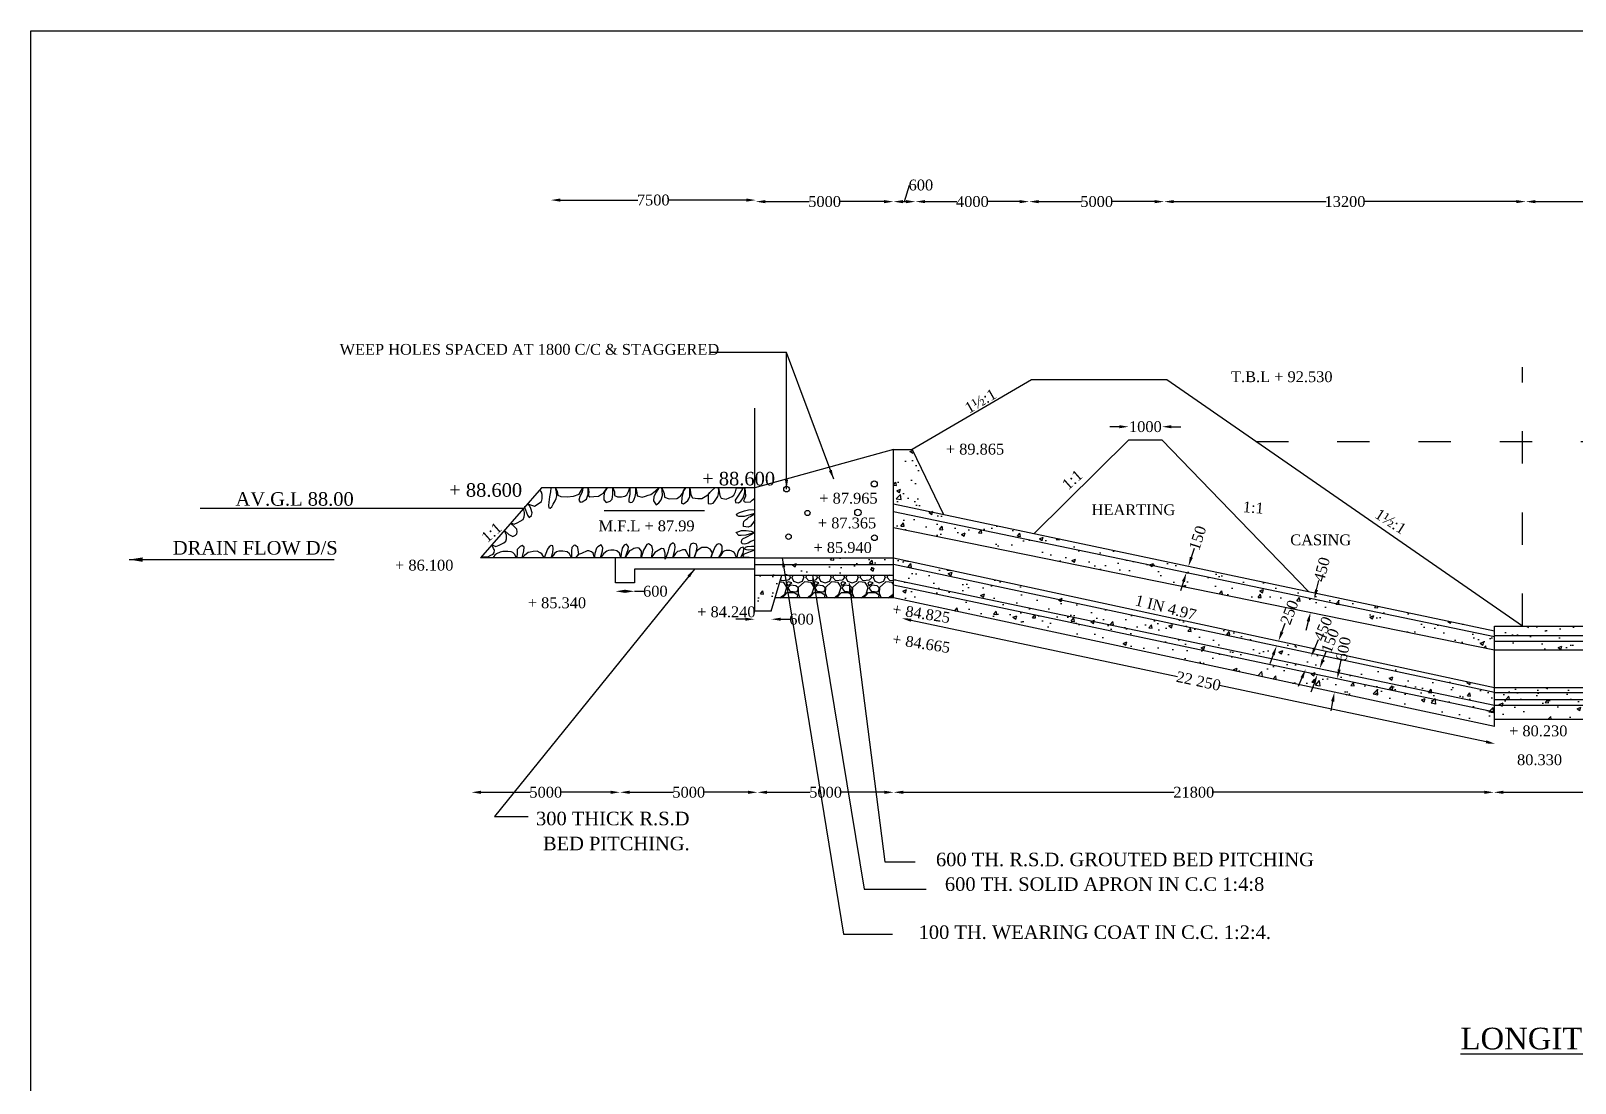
# Model space of a CAD drawing. Header units: millimetres. Extents: x -109570 to 177906, y -246061 to 117192.
# Drawn here: x 4688 to 61692, y 78336 to 117192 of the extents above; entities that cross this region are included whole.
import ezdxf

# ---------------------------------------------------------------- set-up
doc = ezdxf.new("R2010")
doc.units = ezdxf.units.MM
doc.header["$MEASUREMENT"] = 0
doc.header["$PDMODE"] = 33
doc.header["$PDSIZE"] = 500
doc.linetypes.add('ACAD_ISO03W100', pattern=[30, 12, -18])
for name, color, linetype in [('DIM', 5, 'Continuous'), ('DOT LINE', 3, 'ACAD_ISO03W100'), ('DWG. LINE', 1, 'Continuous'), ('HATCH', 2, 'Continuous'), ('TEXT', 7, 'Continuous'), ('TITLE', 7, 'Continuous')]:
    doc.layers.add(name, color=color, linetype=linetype)
doc.styles.get("Standard").update_dxf_attribs({"font": 'TIMES.TTF', "height": 400})
doc.dimstyles.get("Standard").update_dxf_attribs({"dimtxt": 400, "dimasz": 350, "dimexe": 0.18, "dimexo": 0.0625, "dimgap": 0.09, "dimtad": 0, "dimdec": 0, "dimzin": 0, "dimdsep": 46, "dimtxsty": 'Standard', "dimcen": 0.09, "dimse1": 1, "dimse2": 1, "dimclrd": 5, "dimclre": 5, "dimclrt": 4, "dimadec": 0, "dimazin": 0, "dimtfac": 1, "dimtdec": 0, "dimtofl": 0, "dimtmove": 0, "dimatfit": 3, "dimfxl": 1, "dimtolj": 1, "dimtzin": 0, "dimarcsym": 0})
pattern_1 = [(50, (0, 0), (1434.52, -125.504), [150, -1650]), (355, (0, 0), (-277.503, 1504.384), [120, -1320]), (100.4514, (119.5, -10.5), (1157.019, 1378.879), [127.48, -1402.284]), (46.1842, (0, 400), (2134.482, -331.038), [225, -2475]), (96.6356, (177.9, 372.4), (1869.325, 1948.236), [191.22, -2103.426]), (351.1842, (0, 400), (1869.324, 1948.237), [180, -1980]), (21, (200, 300), (1193.814, -805.238), [150, -1650]), (326, (200, 300), (486.63, 1450.3), [120, -1320]), (71.4514, (299.5, 232.9), (1680.445, 645.061), [127.48, -1402.284]), (37.5, (0, 0), (24.3197, 665.7877), [0, -1304, 0, -1340, 0, -1325]), (7.5, (0, 0), (526.139, 788.8234), [0, -764, 0, -1274, 0, -505]), (327.5, (-446, 0), (1067.6449, -45.1097), [0, -500, 0, -1560, 0, -2070]), (317.5, (-646, 0), (1166.372, 200.21), [0, -650, 0, -1036, 0, -1470])]

# ---------------------------------------------------------------- blocks, each defined once
blk = doc.blocks.new('*D2')
at = {"layer": 'Defpoints', "color": 0}
for p in [(23879, 110889), (31445, 110944), (31445, 110889)]:
    blk.add_point(p, dxfattribs=at)
at = {"layer": 'DIM', "color": 5, "lineweight": -2}
for p, q in [((24229, 110944), (27093, 110944)), ((31095, 110944), (28231, 110944))]:
    blk.add_line(p, q, dxfattribs=at)
at = {"layer": 'DIM', "color": 5}
for points in [[(24229, 111003), (24229, 110886), (23879, 110944)], [(31095, 111003), (31095, 110886), (31445, 110944)]]:
    blk.add_solid(points, dxfattribs=at)
at = {"layer": 'DIM', "color": 4, "insert": (27662, 110944), "char_height": 400, "attachment_point": 5}
blk.add_mtext('\\A1;7500', dxfattribs=at)
blk = doc.blocks.new('*D3')
at = {"layer": 'Defpoints', "color": 0}
for p in [(26267, 96808), (26970, 96808), (26970, 96498)]:
    blk.add_point(p, dxfattribs=at)
at = {"layer": 'DIM', "color": 5, "lineweight": -2}
for p, q in [((26617, 96498), (26620, 96498)), ((26970, 96498), (27320, 96498))]:
    blk.add_line(p, q, dxfattribs=at)
at = {"layer": 'DIM', "color": 5}
for points in [[(26617, 96556), (26617, 96440), (26267, 96498)], [(26620, 96556), (26620, 96440), (26970, 96498)]]:
    blk.add_solid(points, dxfattribs=at)
at = {"layer": 'DIM', "color": 4, "insert": (27740, 96498), "char_height": 400, "attachment_point": 5}
blk.add_mtext('\\A1;600', dxfattribs=at)
blk = doc.blocks.new('*D4')
at = {"layer": 'Defpoints', "color": 0}
for p in [(31409, 95760), (32016, 95760), (32016, 95467)]:
    blk.add_point(p, dxfattribs=at)
at = {"layer": 'DIM', "color": 5, "lineweight": -2}
for p, q in [((31059, 95467), (30709, 95467)), ((32366, 95467), (32716, 95467))]:
    blk.add_line(p, q, dxfattribs=at)
at = {"layer": 'DIM', "color": 5}
for points in [[(31059, 95525), (31059, 95409), (31409, 95467)], [(32366, 95525), (32366, 95409), (32016, 95467)]]:
    blk.add_solid(points, dxfattribs=at)
at = {"layer": 'DIM', "color": 4, "insert": (33136, 95467), "char_height": 400, "attachment_point": 5}
blk.add_mtext('\\A1;600', dxfattribs=at)
blk = doc.blocks.new('*D5')
at = {"layer": 'Defpoints', "color": 0}
for p in [(45216, 102088), (46440, 102575), (46440, 102088)]:
    blk.add_point(p, dxfattribs=at)
at = {"layer": 'DIM', "color": 5, "lineweight": -2}
for p, q in [((44866, 102575), (44516, 102575)), ((46790, 102575), (47140, 102575))]:
    blk.add_line(p, q, dxfattribs=at)
at = {"layer": 'DIM', "color": 5}
for points in [[(44866, 102633), (44866, 102517), (45216, 102575)], [(46790, 102633), (46790, 102517), (46440, 102575)]]:
    blk.add_solid(points, dxfattribs=at)
at = {"layer": 'DIM', "color": 4, "insert": (45828, 102575), "char_height": 400, "attachment_point": 5}
blk.add_mtext('\\A1;1000', dxfattribs=at)
blk = doc.blocks.new('*D6')
at = {"layer": 'Defpoints', "color": 0}
for p in [(47274, 97209), (47350, 97444), (47419, 97422)]:
    blk.add_point(p, dxfattribs=at)
at = {"layer": 'DIM', "color": 5, "lineweight": -2}
for p, q in [((47527, 97755), (47636, 98087)), ((47235, 96854), (47127, 96521))]:
    blk.add_line(p, q, dxfattribs=at)
at = {"layer": 'DIM', "color": 5}
for points in [[(47472, 97773), (47583, 97737), (47419, 97422)], [(47179, 96872), (47290, 96836), (47343, 97187)]]:
    blk.add_solid(points, dxfattribs=at)
at = {"layer": 'DIM', "color": 4, "insert": (47759, 98466), "char_height": 400, "attachment_point": 5, "rotation": 72.0027}
blk.add_mtext('\\A1;150', dxfattribs=at)
blk = doc.blocks.new('*D7')
at = {"layer": 'Defpoints', "color": 0}
for p in [(52043, 96217), (52057, 96214), (51915, 95726)]:
    blk.add_point(p, dxfattribs=at)
at = {"layer": 'DIM', "color": 5, "lineweight": -2}
for p, q in [((52145, 96553), (52234, 96891)), ((51840, 95384), (51751, 95045))]:
    blk.add_line(p, q, dxfattribs=at)
at = {"layer": 'DIM', "color": 5}
for points in [[(52089, 96567), (52202, 96538), (52057, 96214)], [(51783, 95399), (51896, 95369), (51928, 95722)]]:
    blk.add_solid(points, dxfattribs=at)
at = {"layer": 'DIM', "color": 4, "insert": (52342, 97305), "char_height": 400, "attachment_point": 5, "rotation": 75.3534}
blk.add_mtext('\\A1;450', dxfattribs=at)
blk = doc.blocks.new('*D8')
at = {"layer": 'Defpoints', "color": 0}
for p in [(36826, 95455), (58737, 90818), (58747, 90866)]:
    blk.add_point(p, dxfattribs=at)
at = {"layer": 'DIM', "color": 5, "lineweight": -2}
for p, q in [((37178, 95430), (47014, 93349)), ((58405, 90938), (48570, 93020))]:
    blk.add_line(p, q, dxfattribs=at)
at = {"layer": 'DIM', "color": 5}
for points in [[(37191, 95488), (37166, 95373), (36836, 95503)], [(58417, 90995), (58393, 90881), (58747, 90866)]]:
    blk.add_solid(points, dxfattribs=at)
at = {"layer": 'DIM', "color": 4, "insert": (47792, 93184), "char_height": 400, "attachment_point": 5, "rotation": 348.051}
blk.add_mtext('\\A1;22 250', dxfattribs=at)
blk = doc.blocks.new('*D9')
at = {"layer": 'Defpoints', "color": 0}
for p in [(20954, 89149), (26436, 89149), (26436, 89076)]:
    blk.add_point(p, dxfattribs=at)
at = {"layer": 'DIM', "color": 5, "lineweight": -2}
for p, q in [((21304, 89076), (23129, 89076)), ((26086, 89076), (24261, 89076))]:
    blk.add_line(p, q, dxfattribs=at)
at = {"layer": 'DIM', "color": 5}
for points in [[(21304, 89134), (21304, 89017), (20954, 89076)], [(26086, 89134), (26086, 89017), (26436, 89076)]]:
    blk.add_solid(points, dxfattribs=at)
at = {"layer": 'DIM', "color": 4, "insert": (23695, 89076), "char_height": 400, "attachment_point": 5}
blk.add_mtext('\\A1;5000', dxfattribs=at)
blk = doc.blocks.new('*D10')
at = {"layer": 'Defpoints', "color": 0}
for p in [(26436, 89149), (31509, 89076), (31509, 88901)]:
    blk.add_point(p, dxfattribs=at)
at = {"layer": 'DIM', "color": 5, "lineweight": -2}
for p, q in [((26786, 89076), (28407, 89076)), ((31159, 89076), (29539, 89076))]:
    blk.add_line(p, q, dxfattribs=at)
at = {"layer": 'DIM', "color": 5}
for points in [[(26786, 89134), (26786, 89017), (26436, 89076)], [(31159, 89134), (31159, 89017), (31509, 89076)]]:
    blk.add_solid(points, dxfattribs=at)
at = {"layer": 'DIM', "color": 4, "insert": (28973, 89076), "char_height": 400, "attachment_point": 5}
blk.add_mtext('\\A1;5000', dxfattribs=at)
blk = doc.blocks.new('*D11')
at = {"layer": 'Defpoints', "color": 0}
for p in [(36539, 89076), (31509, 88901), (36539, 88916)]:
    blk.add_point(p, dxfattribs=at)
at = {"layer": 'DIM', "color": 5, "lineweight": -2}
for p, q in [((31859, 89076), (33458, 89076)), ((36189, 89076), (34590, 89076))]:
    blk.add_line(p, q, dxfattribs=at)
at = {"layer": 'DIM', "color": 5}
for points in [[(31859, 89134), (31859, 89017), (31509, 89076)], [(36189, 89134), (36189, 89017), (36539, 89076)]]:
    blk.add_solid(points, dxfattribs=at)
at = {"layer": 'DIM', "color": 4, "insert": (34024, 89076), "char_height": 400, "attachment_point": 5}
blk.add_mtext('\\A1;5000', dxfattribs=at)
blk = doc.blocks.new('*D12')
at = {"layer": 'Defpoints', "color": 0}
for p in [(58692, 89076), (36539, 88916), (58692, 88885)]:
    blk.add_point(p, dxfattribs=at)
at = {"layer": 'DIM', "color": 5, "lineweight": -2}
for p, q in [((36889, 89076), (46894, 89076)), ((58342, 89076), (48337, 89076))]:
    blk.add_line(p, q, dxfattribs=at)
at = {"layer": 'DIM', "color": 5}
for points in [[(36889, 89134), (36889, 89017), (36539, 89076)], [(58342, 89134), (58342, 89017), (58692, 89076)]]:
    blk.add_solid(points, dxfattribs=at)
at = {"layer": 'DIM', "color": 4, "insert": (47616, 89076), "char_height": 400, "attachment_point": 5}
blk.add_mtext('\\A1;21800', dxfattribs=at)
blk = doc.blocks.new('*D13')
at = {"layer": 'Defpoints', "color": 0}
for p in [(74945, 89076), (58692, 88885), (74945, 88870)]:
    blk.add_point(p, dxfattribs=at)
at = {"layer": 'DIM', "color": 5, "lineweight": -2}
for p, q in [((59042, 89076), (66126, 89076)), ((74595, 89076), (67512, 89076))]:
    blk.add_line(p, q, dxfattribs=at)
at = {"layer": 'DIM', "color": 5}
for points in [[(59042, 89134), (59042, 89017), (58692, 89076)], [(74595, 89134), (74595, 89017), (74945, 89076)]]:
    blk.add_solid(points, dxfattribs=at)
at = {"layer": 'DIM', "color": 4, "insert": (66819, 89076), "char_height": 400, "attachment_point": 5}
blk.add_mtext('\\A1;16100', dxfattribs=at)
blk = doc.blocks.new('*D18')
at = {"layer": 'Defpoints', "color": 0}
for p in [(50744, 94667), (50761, 94661), (50689, 94471)]:
    blk.add_point(p, dxfattribs=at)
at = {"layer": 'DIM', "color": 5, "lineweight": -2}
for p, q in [((50868, 94994), (50992, 95322)), ((50548, 94150), (50424, 93823))]:
    blk.add_line(p, q, dxfattribs=at)
at = {"layer": 'DIM', "color": 5}
for points in [[(50814, 95015), (50923, 94974), (50744, 94667)], [(50494, 94171), (50603, 94130), (50673, 94478)]]:
    blk.add_solid(points, dxfattribs=at)
at = {"layer": 'DIM', "color": 4, "insert": (51144, 95720), "char_height": 400, "attachment_point": 5, "rotation": 69.2391}
blk.add_mtext('\\A1;250', dxfattribs=at)
blk = doc.blocks.new('*D19')
at = {"layer": 'Defpoints', "color": 0}
for p in [(51366, 94327), (51943, 94080), (51169, 93869)]:
    blk.add_point(p, dxfattribs=at)
at = {"layer": 'DIM', "color": 5, "lineweight": -2}
for p, q in [((52081, 94401), (52219, 94723)), ((51608, 93300), (51471, 92978))]:
    blk.add_line(p, q, dxfattribs=at)
at = {"layer": 'DIM', "color": 5}
for points in [[(52027, 94424), (52134, 94378), (51943, 94080)], [(51555, 93323), (51662, 93277), (51746, 93622)]]:
    blk.add_solid(points, dxfattribs=at)
at = {"layer": 'DIM', "color": 4, "insert": (52387, 95116), "char_height": 400, "attachment_point": 5, "rotation": 66.7965}
blk.add_mtext('\\A1;450', dxfattribs=at)
blk = doc.blocks.new('*D20')
at = {"layer": 'Defpoints', "color": 0}
for p in [(52262, 93645), (52291, 93634), (52208, 93415)]:
    blk.add_point(p, dxfattribs=at)
at = {"layer": 'DIM', "color": 5, "lineweight": -2}
for p, q in [((52385, 93973), (52509, 94300)), ((52056, 93099), (51932, 92771))]:
    blk.add_line(p, q, dxfattribs=at)
at = {"layer": 'DIM', "color": 5}
for points in [[(52331, 93993), (52440, 93952), (52262, 93645)], [(52001, 93119), (52110, 93078), (52179, 93426)]]:
    blk.add_solid(points, dxfattribs=at)
at = {"layer": 'DIM', "color": 4, "insert": (52649, 94673), "char_height": 400, "attachment_point": 5, "rotation": 69.3553}
blk.add_mtext('\\A1;150', dxfattribs=at)
blk = doc.blocks.new('*D21')
at = {"layer": 'Defpoints', "color": 0}
for p in [(52873, 93275), (52912, 93267), (52772, 92781)]:
    blk.add_point(p, dxfattribs=at)
at = {"layer": 'DIM', "color": 5, "lineweight": -2}
for p, q in [((52982, 93610), (53053, 93952)), ((52741, 92431), (52670, 92088))]:
    blk.add_line(p, q, dxfattribs=at)
at = {"layer": 'DIM', "color": 5}
for points in [[(52925, 93621), (53039, 93598), (52912, 93267)], [(52683, 92442), (52798, 92419), (52811, 92773)]]:
    blk.add_solid(points, dxfattribs=at)
at = {"layer": 'DIM', "color": 4, "insert": (53137, 94364), "char_height": 400, "attachment_point": 5, "rotation": 78.4108}
blk.add_mtext('\\A1;600', dxfattribs=at)
blk = doc.blocks.new('*D34')
at = {"layer": 'Defpoints', "color": 0}
for p in [(31445, 110944), (36531, 110944), (36531, 110887)]:
    blk.add_point(p, dxfattribs=at)
at = {"layer": 'DIM', "color": 5, "lineweight": -2}
for p, q in [((31795, 110887), (33422, 110887)), ((36181, 110887), (34554, 110887))]:
    blk.add_line(p, q, dxfattribs=at)
at = {"layer": 'DIM', "color": 5}
for points in [[(31795, 110945), (31795, 110829), (31445, 110887)], [(36181, 110945), (36181, 110829), (36531, 110887)]]:
    blk.add_solid(points, dxfattribs=at)
at = {"layer": 'DIM', "color": 4, "insert": (33988, 110887), "char_height": 400, "attachment_point": 5}
blk.add_mtext('\\A1;5000', dxfattribs=at)
blk = doc.blocks.new('*D35')
at = {"layer": 'Defpoints', "color": 0}
for p in [(36531, 110944), (37346, 110887), (37346, 110632)]:
    blk.add_point(p, dxfattribs=at)
at = {"layer": 'DIM', "color": 5, "lineweight": -2}
for p, q in [((36938, 110887), (37122, 111498)), ((37122, 111498), (37122, 111498)), ((36881, 110887), (36996, 110887))]:
    blk.add_line(p, q, dxfattribs=at)
at = {"layer": 'DIM', "color": 5}
for points in [[(36881, 110945), (36881, 110829), (36531, 110887)], [(36996, 110945), (36996, 110829), (37346, 110887)]]:
    blk.add_solid(points, dxfattribs=at)
at = {"layer": 'DIM', "color": 4, "insert": (37542, 111498), "char_height": 400, "attachment_point": 5}
blk.add_mtext('\\A1;600', dxfattribs=at)
blk = doc.blocks.new('*D36')
at = {"layer": 'Defpoints', "color": 0}
for p in [(37346, 110632), (41540, 110887), (41540, 110452)]:
    blk.add_point(p, dxfattribs=at)
at = {"layer": 'DIM', "color": 5, "lineweight": -2}
for p, q in [((37696, 110887), (38867, 110887)), ((41190, 110887), (40019, 110887))]:
    blk.add_line(p, q, dxfattribs=at)
at = {"layer": 'DIM', "color": 5}
for points in [[(37696, 110945), (37696, 110829), (37346, 110887)], [(41190, 110945), (41190, 110829), (41540, 110887)]]:
    blk.add_solid(points, dxfattribs=at)
at = {"layer": 'DIM', "color": 4, "insert": (39443, 110887), "char_height": 400, "attachment_point": 5}
blk.add_mtext('\\A1;4000', dxfattribs=at)
blk = doc.blocks.new('*D37')
at = {"layer": 'Defpoints', "color": 0}
for p in [(46524, 110887), (46524, 110604), (41540, 110452)]:
    blk.add_point(p, dxfattribs=at)
at = {"layer": 'DIM', "color": 5, "lineweight": -2}
for p, q in [((41890, 110887), (43466, 110887)), ((46174, 110887), (44598, 110887))]:
    blk.add_line(p, q, dxfattribs=at)
at = {"layer": 'DIM', "color": 5}
for points in [[(41890, 110945), (41890, 110829), (41540, 110887)], [(46174, 110945), (46174, 110829), (46524, 110887)]]:
    blk.add_solid(points, dxfattribs=at)
at = {"layer": 'DIM', "color": 4, "insert": (44032, 110887), "char_height": 400, "attachment_point": 5}
blk.add_mtext('\\A1;5000', dxfattribs=at)
blk = doc.blocks.new('*D38')
at = {"layer": 'Defpoints', "color": 0}
for p in [(46524, 110604), (59870, 110887), (59870, 110590)]:
    blk.add_point(p, dxfattribs=at)
at = {"layer": 'DIM', "color": 5, "lineweight": -2}
for p, q in [((46874, 110887), (52503, 110887)), ((59520, 110887), (53890, 110887))]:
    blk.add_line(p, q, dxfattribs=at)
at = {"layer": 'DIM', "color": 5}
for points in [[(46874, 110945), (46874, 110829), (46524, 110887)], [(59520, 110945), (59520, 110829), (59870, 110887)]]:
    blk.add_solid(points, dxfattribs=at)
at = {"layer": 'DIM', "color": 4, "insert": (53197, 110887), "char_height": 400, "attachment_point": 5}
blk.add_mtext('\\A1;13200', dxfattribs=at)
blk = doc.blocks.new('*D39')
at = {"layer": 'Defpoints', "color": 0}
for p in [(59870, 110590), (73869, 110887), (73869, 110589)]:
    blk.add_point(p, dxfattribs=at)
at = {"layer": 'DIM', "color": 5, "lineweight": -2}
for p, q in [((60220, 110887), (66176, 110887)), ((73519, 110887), (67562, 110887))]:
    blk.add_line(p, q, dxfattribs=at)
at = {"layer": 'DIM', "color": 5}
for points in [[(60220, 110945), (60220, 110829), (59870, 110887)], [(73519, 110945), (73519, 110829), (73869, 110887)]]:
    blk.add_solid(points, dxfattribs=at)
at = {"layer": 'DIM', "color": 4, "insert": (66869, 110887), "char_height": 400, "attachment_point": 5}
blk.add_mtext('\\A1;14100', dxfattribs=at)

msp = doc.modelspace()

# ---------------------------------------------------------------- hatches: boundary and pattern name
at = {"layer": 'HATCH'}
h = msp.add_hatch(dxfattribs=at)
h.set_pattern_fill('AR-CONC', color=256, scale=200, style=0)
h.set_pattern_definition(pattern_1)
h.paths.add_polyline_path([(37222.4, 101737.4), (36531.9, 101737.4), (36531.9, 99729.1), (38381.7, 99338.4)])
h = msp.add_hatch(dxfattribs=at)
h.set_pattern_fill('AR-CONC', color=256, scale=200, style=0)
h.set_pattern_definition(pattern_1)
h.paths.add_polyline_path([(36531.9, 96730.3), (36531.9, 96259.7), (58722.2, 91506.9), (58722.2, 92037.9)])
h.paths.add_polyline_path([(36531.9, 96931.4), (36531.9, 96730.3), (58722.2, 92037.9), (58722.2, 92288.7)])
h.paths.add_polyline_path([(58722.2, 92288.7), (58722.2, 92757.1), (36531.9, 97492.6), (36531.9, 96931.4)])
h.paths.add_polyline_path([(58722.2, 92757.1), (58722.2, 92944.5), (36531.9, 97728.1), (36531.9, 97492.6)])
h.paths.add_polyline_path([(58722.2, 94339.5), (58722.2, 94828.6), (36531.9, 99442.9), (36531.9, 98858.8)])
h.paths.add_polyline_path([(36531.9, 99729.1), (36531.9, 99442.9), (58722.2, 94828.6), (58722.2, 95042.3)])
h.paths.add_polyline_path([(52735.3, 93915.6), (52944.1, 94933.9), (53538.7, 94811.9), (53329.9, 93793.6)], flags=24)
h.paths.add_polyline_path([(52189.4, 94313.8), (52540.4, 95245.5), (53108.4, 95031.5), (52757.3, 94099.8)], flags=24)
h.paths.add_polyline_path([(50673.3, 95335.7), (51046.3, 96319.6), (51613.8, 96104.5), (51240.8, 95120.6)], flags=25)
h = msp.add_hatch(dxfattribs=at)
h.set_pattern_fill('AR-CONC', color=256, scale=200, style=0)
h.set_pattern_definition(pattern_1)
h.paths.add_polyline_path([(36531.9, 97492.6), (31408.7, 97492.6), (31408.7, 97092.2), (36531.9, 97092.2)])
h.paths.add_polyline_path([(36531.9, 97728.1), (31408.7, 97728.1), (31408.7, 97492.6), (36531.9, 97492.6)])
h.paths.add_polyline_path([(32413.2, 97092.2), (31408.7, 97092.2), (31408.7, 95759.9), (32016.4, 95759.9)])
h = msp.add_hatch(dxfattribs=at)
h.set_pattern_fill('GRAVEL', color=256, scale=1000, style=0)
h.set_pattern_definition([(228.0128, (720, 1000), (-7999.99823, -9000.00134), [134.536, -13319.088]), (184.9697, (630, 900), (12000.001052, 999.991307), [230.868, -22855.925]), (132.5104, (400, 880), (9999.99072, -11000.008674), [162.788, -16116.032]), (267.2737, (10, 630), (999.996018, 20000.000295), [210.238, -20813.558]), (292.8337, (0, 420), (-5000.009905, 11999.996412), [206.155, -20409.373]), (357.2737, (80, 230), (-20000.000295, 999.996018), [210.238, -20813.558]), (37.6942, (290, 220), (-13000.007346, -9999.990405), [278.029, -27524.849]), (72.2553, (510, 390), (7000.010763, 21999.996231), [262.488, -25986.321]), (121.4296, (590, 640), (-8000.008234, 12999.995036), [210.95, -20884.073]), (175.2364, (480, 820), (11000.000946, -999.99153), [240.832, -11800.763]), (222.3974, (240, 840), (-12000.007351, -10999.992082), [311.448, -30833.375]), (138.8141, (1000, 620), (-7000.00295, 5999.99731), [106.301, -10523.844]), (171.4692, (920, 690), (12999.998285, -2000.00791), [202.237, -20021.511]), (225, (720, 720), (-1e-13, -1000.0003), [141.421, -1272.792]), (203.1986, (650, 840), (4999.99973, 2000.00133), [76.158, -7539.615]), (291.8014, (580, 810), (-999.9999, 3000.00027), [107.703, -5277.462]), (30.9638, (620, 710), (2999.99802, 2000.00248), [174.929, -5656.023]), (161.5651, (770, 800), (2000.0004, -999.9984), [126.491, -3035.787]), (16.3895, (0, 810), (10000.002198, 2999.99271), [177.2, -17542.845]), (70.3462, (170, 860), (-3999.995247, -11000.002136), [148.661, -14717.408]), (293.1986, (770, 1000), (-2000.00133, 4999.99973), [152.315, -7463.458]), (343.6105, (830, 860), (-10000.002198, 2999.99271), [177.2, -17542.845]), (339.444, (0, 190), (-5000.00184, 1999.996), [170.88, -8373.124]), (294.7751, (160, 130), (-4999.99219, 11000.00342), [143.178, -14174.643]), (66.8014, (780, 0), (2000.00133, 4999.99973), [152.315, -7463.458]), (17.354, (840, 140), (-13000.00202, -3999.994502), [167.631, -16595.424]), (69.444, (290, 0), (-1999.996, -5000.00184), [85.44, -8458.564]), (101.3099, (720, 0), (-999.99763, 4000.00075), [50.99, -5048.029]), (165.9638, (710, 50), (3000.00055, -999.99806), [206.155, -3916.95]), (186.009, (510, 100), (9999.99975, 999.999317), [191.05, -18913.923]), (303.6901, (620, 620), (-1000.0013, 1999.99956), [144.222, -3461.329]), (353.1572, (700, 500), (16999.999365, -2000.007998), [251.794, -24927.563]), (60.9454, (950, 470), (-4000.00003, -7000.00038), [102.956, -10192.674]), (90, (1000, 560), (-1000, 1000), [60, -940]), (120.2564, (490, 130), (3999.994887, -7000.002456), [138.924, -13753.52]), (48.0128, (420, 250), (7999.99823, 9000.00134), [269.072, -13184.552]), (0, (600, 450), (1000, 1000), [260, -740]), (325.3048, (860, 450), (-9999.99426, 7000.00861), [158.114, -15653.274]), (254.0546, (990, 360), (-999.99989, -4000.00013), [145.602, -7134.508]), (207.646, (950, 220), (-18999.995807, -10000.007713), [237.065, -23469.474]), (175.4261, (740, 110), (-13000.000558, 999.994801), [250.799, -24829.074])])
h.paths.add_polyline_path([(36531.9, 97092.2), (32413.2, 97092.2), (32165.2, 96259.7), (36531.9, 96259.7)])
h = msp.add_hatch(dxfattribs=at)
h.set_pattern_fill('AR-CONC', color=256, scale=200, style=0)
h.set_pattern_definition(pattern_1)
h.paths.add_polyline_path([(74888.5, 91773.4), (74888.5, 92288.7), (66876.8, 92288.7), (66876.8, 91773.4)])
h.paths.add_polyline_path([(66876.8, 92507.3), (66876.8, 92288.7), (74888.5, 92288.7), (74888.5, 92507.3)])
h.paths.add_polyline_path([(74888.5, 92507.3), (74888.5, 92757.1), (66876.8, 92757.1), (66876.8, 92507.3)])
h.paths.add_polyline_path([(66876.8, 92944.5), (66876.8, 92757.1), (74888.5, 92757.1), (74888.5, 92944.5)])
h.paths.add_polyline_path([(58722.2, 92288.7), (58722.2, 91773.4), (66876.8, 91773.4), (66876.8, 92288.7)])
h.paths.add_polyline_path([(66876.8, 92288.7), (66876.8, 92507.3), (58722.2, 92507.3), (58722.2, 92288.7)])
h.paths.add_polyline_path([(58722.2, 92757.1), (58722.2, 92507.3), (66876.8, 92507.3), (66876.8, 92757.1)])
h.paths.add_polyline_path([(58722.2, 92944.5), (58722.2, 92757.1), (66876.8, 92757.1), (66876.8, 92944.5)])
h.paths.add_polyline_path([(58722.2, 94653.7), (58722.2, 94339.5), (66876.8, 94339.5), (66876.8, 94653.7)])
h.paths.add_polyline_path([(66876.8, 94653.7), (66876.8, 94867.5), (58722.2, 94867.5), (58722.2, 94653.7)])
h.paths.add_polyline_path([(66876.8, 94867.5), (66876.8, 95212), (58722.2, 95212), (58722.2, 94867.5)])
h.paths.add_polyline_path([(66876.8, 95212), (66876.8, 94867.5), (74888.5, 94867.5), (74888.5, 95212)])
h.paths.add_polyline_path([(66876.8, 94867.5), (66876.8, 94653.7), (74888.5, 94653.7), (74888.5, 94867.5)])
h.paths.add_polyline_path([(74888.5, 94339.5), (74888.5, 94653.7), (66876.8, 94653.7), (66876.8, 94339.5)])

# ---------------------------------------------------------------- linework, layer by layer
at = {"layer": 'DOT LINE', "ltscale": 100}
for points in [[(59744.3, 95212), (59744.3, 104770.1)], [(49907.4, 102029.5), (84156.8, 102029.5)]]:
    msp.add_lwpolyline(points, dxfattribs=at)
at = {"layer": 'DWG. LINE'}
for points in [[(59744.3, 95212), (46618.6, 104308.8), (41623.2, 104308.8), (37222.4, 101737.4), (38381.7, 99338.4)], [(32016.4, 95759.9), (31408.7, 95759.9), (31408.7, 103264.9)], [(41727.9, 98631.7), (45215.5, 102088.3), (46439.6, 102088.3), (51855, 96492.7)], [(36531.9, 101737.4), (31408.7, 100312.5)], [(36531.9, 96259.7), (36531.9, 101737.4), (37222.4, 101737.4)], [(31408.7, 100312.5), (23535.2, 100312.5), (21282.3, 97728.1)], [(22872.5, 99552.3), (10939.5, 99552.3)], [(25855.3, 99481.4), (29549.2, 99481.4)], [(36531.9, 99729.1), (58722.2, 95042.3)], [(36531.9, 99442.9), (58722.2, 94828.6)], [(36531.9, 98858.8), (58722.2, 94339.5), (74888.5, 94339.5)], [(31408.7, 97728.1), (21282.3, 97728.1)], [(31408.7, 97319.4), (26969.8, 97319.4), (26969.8, 96807.7), (26266.8, 96807.7), (26266.8, 97728.1)], [(31408.7, 97728.1), (36531.9, 97728.1)], [(31408.7, 97492.6), (36531.9, 97492.6)], [(36531.9, 97728.1), (58722.2, 92944.5)], [(58722.2, 92757.1), (36531.9, 97492.6)], [(31408.7, 97092.2), (36531.9, 97092.2)], [(32016.4, 95759.9), (32413.2, 97092.2)], [(36531.9, 96931.4), (58722.2, 92288.7)], [(58722.2, 92037.9), (36531.9, 96730.3)], [(58722.2, 91506.9), (36531.9, 96259.7), (32147.4, 96259.7)], [(58722.2, 91506.9), (58722.2, 95212)], [(58722.2, 95212), (74888.5, 95212)], [(58722.2, 94867.5), (74888.5, 94867.5)], [(58722.2, 94653.7), (74888.5, 94653.7)], [(58722.2, 92944.5), (74888.5, 92944.5)], [(58722.2, 92757.1), (74888.5, 92757.1)], [(58722.2, 92507.3), (74888.5, 92507.3)], [(58722.2, 92288.7), (74888.5, 92288.7)], [(58722.2, 91773.4), (74888.5, 91773.4)]]:
    msp.add_lwpolyline(points, dxfattribs=at)
for centre, radius in [((32581.6, 100270.3), 104.4), ((35819.8, 100464.9), 113.5), ((33354.7, 99390.2), 95.3), ((35216, 99408.4), 118), ((32655.3, 98516.2), 99.9), ((35828.5, 98475.4), 104.4)]:
    msp.add_circle(centre, radius, dxfattribs=at)
at = {"layer": 'HATCH'}
for points in [[(21329, 97781.7), (21556.4, 97770.6), (21672, 97829.8), (21755, 97871.2), (21793.5, 97933.4), (21799.4, 97998.5), (21793.5, 98045.9), (21769.8, 98084.4), (21707.3, 98215.6), (21850, 98153.1), (21974.5, 98200.5), (22045.6, 98239), (22143.4, 98292.3), (22223.4, 98354.4), (22244.2, 98431.4), (22244.2, 98570.5), (22168.5, 98744.7), (22333.3, 98591.8), (22478.5, 98520.7), (22576.3, 98568.1), (22629.7, 98618.4), (22638.6, 98692.4), (22620.8, 98796), (22540.8, 98876), (22469.7, 98950), (22408.7, 99020.3), (22529, 98977.5), (22662.4, 99036.7), (22751.3, 99090), (22860.9, 99149.2), (22899.5, 99246.8), (22911.3, 99335.6), (22911.3, 99412.6), (22872.5, 99552.3), (22953, 99644.7), (22913.6, 99599.5), (23015.2, 99312.4), (23080.4, 99217.7), (23163.4, 99291.7), (23187.1, 99401.2), (23145.6, 99552.2), (23101.2, 99641), (23026.2, 99728.6), (23276.1, 99647.5), (23451, 99751.1), (23536.9, 99813.3), (23557.7, 99916.9), (23557.7, 100073.8), (23534, 100162.6), (23477.2, 100245.9)], [(23884.8, 100312.5), (23872.5, 100174), (23831.6, 99991.4), (23802.8, 99789.6), (23798, 99667), (23802.8, 99580.5), (23860.5, 99566.1), (23923.1, 99614.1), (23968.8, 99710.3), (24038.5, 99832.8), (24081.8, 99924.1), (24098.7, 100027.5), (24086.6, 100186.1), (24050.6, 100312.5), (24117.9, 100188.5), (24139.6, 100051.5), (24252.6, 99993.8), (24488.4, 99989), (24721.8, 100008.2), (24926.3, 100087.5), (25068.2, 100312.5), (25044.2, 100157.2), (24950.3, 99993.8), (24914.2, 99866.5), (24962.4, 99787.2), (25041.8, 99804), (25195.7, 99902.5), (25253.5, 100087.5), (25260.7, 100243.7), (25265.5, 100312.5), (25285.5, 100176.7), (25273, 100082.2), (25271.9, 100026.1), (25315.2, 99991), (25463.9, 99999.2), (25637.2, 100010.8), (25717.9, 100055), (25819.7, 100120.8), (25873.6, 100192.6), (25966.5, 100312.5), (25858.9, 100173), (25840.7, 100010.1), (25840.7, 99875.5), (25921.5, 99782.8), (26074.3, 99830.6), (26140.2, 99899.4), (26158.1, 99983.2), (26167.1, 100078.9), (26167.1, 100141.7), (26164.1, 100273.4), (26164.1, 100312.5), (26233, 100171.7), (26236, 100031.1), (26340.8, 99992.2), (26493.5, 99989.2), (26610.3, 100010.1), (26685.2, 100058), (26715.2, 100111.8), (26760.1, 100207.6), (26802, 100312.5), (26796, 100084.9), (26757.1, 99896.5), (26760.1, 99806.7), (26829, 99770.8), (26885.9, 99791.8), (26930.8, 99836.6), (26960.7, 99902.4), (26999.7, 99995.2), (27014.6, 100126.8), (27014.6, 100228.5), (27014.6, 100312.5), (27058.1, 100129.9), (27070.1, 100028.2), (27255.8, 99974.3), (27378.6, 100010.2), (27471.4, 100046.1), (27573.2, 100067), (27624.2, 100111.9), (27749.9, 100207.6), (27872.7, 100312.5), (27767.9, 100162.8), (27687, 99995.3), (27666.1, 99839.7), (27767.9, 99690.1), (27872.7, 99767.9), (27953.6, 99875.6), (28004.5, 100034.1), (27992.5, 100237.6), (27983.5, 100312.5), (28059.6, 100103.1), (28083.5, 99968.5), (28254.2, 99914.6), (28535.8, 99926.6), (28595.6, 99956.5), (28682.5, 100034.3), (28742.4, 100109.1), (28778.3, 100213.8), (28850.2, 100312.5), (28778.3, 100213.8), (28715.4, 99959.5), (28700.5, 99750.1), (28775.3, 99723.2), (28865.2, 99786), (28934.1, 99845.8), (28979, 99911.7), (29011.9, 99995.4), (29014.9, 100082.2), (29014.9, 100180.9), (29014.9, 100231.7), (29014.9, 100312.5), (29051.3, 100061.3), (29108.2, 99944.6), (29305.8, 99929.7), (29458.6, 99929.7), (29521.5, 99962.6), (29584.4, 99992.5), (29644.3, 100031.4), (29701.2, 100082.2), (29755.1, 100145.1), (29800, 100195.9), (29937.7, 100312.5), (29821.9, 100214.4), (29686.7, 100069.3), (29683.2, 99854.9), (29683.2, 99741.2), (29779, 99723.3), (29868.9, 99753.2), (29925.8, 99810), (30042.6, 99995.5), (30066.5, 100097.2), (30078.5, 100201.9), (30072.5, 100312.5), (30117.4, 100031.4), (30171.3, 99935.7), (30351, 99902.8), (30572.6, 99992.5), (30635.5, 100049.3), (30692.4, 100169), (30737.4, 100312.5), (30976.9, 100312.5), (30785.3, 100010.4), (30683.5, 99866.9), (30695.4, 99780.1), (30812.2, 99768.1), (30893.1, 99825), (30982.9, 99947.6), (31033.8, 100091.2), (31036.8, 100178), (31042.8, 100312.5), (31072.8, 100010.4), (31027.9, 99926.7), (30991.9, 99825), (31072.8, 99786.1), (31246.5, 99801), (31318.4, 99857.9), (31408.7, 99941.6)], [(31408.7, 97728.1), (31010.2, 97762.3), (30979.8, 97784.7), (30979.8, 97823.1), (31035.8, 97880.7), (31093.5, 97906.2), (31149.5, 97930.2), (31285.6, 97978.2), (31408.7, 98024.6), (31191.2, 98010.8), (31106.4, 98025.2), (31053.6, 98046), (31047.1, 98084.4), (31066.4, 98122.8), (31136.8, 98151.5), (31287.3, 98169.1), (31408.7, 98169.1), (31408.7, 98400.1), (31260.9, 98334.7), (31170.9, 98273.3), (31084.9, 98244.7), (31023.5, 98240.6), (31023.5, 98240.6), (30945.7, 98252.9), (30925.2, 98306), (30929.3, 98396), (30978.4, 98449.2), (31068.5, 98490.1), (31166.8, 98539.2), (31252.8, 98588.2), (31408.7, 98674.1), (31084.9, 98571.9), (30904.7, 98555.5), (30818.8, 98555.5), (30716.4, 98682.3), (30723.8, 98673.1), (30921.1, 98747.7), (31089, 98747.7), (31281.4, 98719.1), (31408.7, 98674.1), (31408.7, 99121.3), (31338.9, 99014.9), (31252.9, 98904.5), (31171, 98863.6), (30990.9, 98888.2), (30990.9, 99002.7), (31011.4, 99080.4), (31068.7, 99141.7), (31138.3, 99190.8), (31195.6, 99231.7), (31248.8, 99264.4), (31408.7, 99374.8), (31187.4, 99305.3), (31019.5, 99260.3), (30917.2, 99256.2), (30818.9, 99256.2), (30761.6, 99280.8), (30741.1, 99342.1), (30843.5, 99403.4), (31027.7, 99464.8), (31179.2, 99509.8), (31408.7, 99512.4)], [(30882.2, 97728.1), (30948.9, 97844.4), (30999.1, 97957.1), (31010.1, 98062), (30975.6, 98126.2), (30897.2, 98107.4), (30853.3, 98069.8), (30803.1, 97999.4), (30779.6, 97928.9), (30764, 97839.7), (30749.8, 97728.1), (30704.1, 97816.2), (30682.2, 97878.8), (30649.3, 97925.8), (30606.9, 97960.2), (30541.1, 97993.1), (30486.2, 98010.3), (30376.5, 98002.5), (30349.9, 98000.9), (30299.7, 97986.9), (30235.4, 97952.4), (30193.1, 97889.8), (30157.1, 97831.9), (30072.4, 97728.1), (30163.3, 97908.6), (30202.5, 98011.9), (30210.4, 98115.2), (30202.5, 98160.6), (30157.1, 98220.1), (30138.3, 98242.1), (30083.4, 98245.2), (30012.9, 98229.5), (29950.2, 98152.8), (29904.7, 98069.8), (29873.4, 97982.2), (29826.3, 97844.4), (29791.9, 97728.1), (29849.8, 97913.3), (29766, 98057.3), (29657.7, 98109.3), (29453.3, 98109.3), (29280.9, 98009.2), (29240.8, 97953.1), (29168.6, 97728.1), (29260.8, 97981.2), (29284.9, 98141.4), (29252.8, 98237.5), (29252.8, 98237.5), (29132.6, 98277.5), (29048.4, 98241.5), (29008.3, 98141.4), (29000.3, 98025.2), (29000.3, 97829), (29004.3, 97728.1), (28884, 97973.2), (28855.9, 98025.2), (28747.7, 98029.2), (28631.4, 97985.2), (28555.3, 97965.2), (28487.1, 97893.1), (28439, 97821), (28382.9, 97728.1), (28447, 97969.2), (28467.1, 98109.3), (28455, 98229.4), (28402.9, 98289.5), (28402.9, 98289.5), (28290.7, 98209.4), (28242.5, 98093.3), (28194.4, 97937.1), (28146.3, 97805), (28102.2, 97684.8), (28102.2, 97909.1), (28054.1, 98065.3), (27969.9, 98081.3), (27721.4, 97933.1), (27645.2, 97821), (27601.1, 97728.1), (27641.2, 98029.2), (27613.1, 98165.4), (27549, 98213.4), (27488.8, 98245.5), (27420.7, 98221.4), (27304.4, 98021.2), (27216.2, 97728.1), (27225.4, 97983.1), (27144.5, 98086.4), (27063.6, 98108.9), (26951.2, 98077.4), (26870.2, 98028), (26784.8, 97992.1), (26690.4, 97839.4), (26622.9, 97728.1), (26735.3, 98037), (26748.8, 98135.8), (26676.9, 98239.1), (26582.4, 98203.2), (26510.5, 98095.4), (26506, 98010.1), (26483.5, 97906.8), (26461, 97728.1), (26416.1, 97902.3), (26312.6, 97992.1), (26204.7, 98019.1), (26101.3, 98014.6), (26015.9, 98010.1), (25943.9, 97978.6), (25894.5, 97938.2), (25827, 97875.3), (25719.1, 97728.1), (25791.1, 97992.1), (25804.5, 98108.9), (25737.1, 98207.7), (25611.2, 98144.8), (25566.2, 98086.4), (25503.3, 97897.8), (25489.8, 97799), (25489.8, 97799), (25498.8, 97728.1), (25443.1, 97906.6), (25380.1, 97951.5), (25290.2, 97987.4), (25222.8, 97987.4), (25011.4, 97893.1), (24890, 97852.7), (24791.1, 97728.1), (24914.3, 97860.8), (24876.5, 98113.2), (24795.6, 98189.6), (24741.6, 98198.5), (24651.7, 98113.2), (24642.7, 97991.9), (24642.7, 97843.7), (24642.7, 97728.1), (24642.7, 97728.1), (24575.3, 97879.7), (24489.8, 97960.5), (24319, 97974), (24179.6, 97974), (24094.1, 97951.5), (24022.2, 97897.6), (23972.7, 97821.3), (23891.8, 97728.1), (23954.7, 97929.1), (23968.2, 98072.8), (23950.2, 98180.6), (23896.3, 98189.6), (23815.3, 98144.6), (23756.9, 98054.8), (23693.9, 97888.6), (23640, 97728.1), (23640, 97728.1), (23554.5, 97884.1), (23487.1, 97920.1), (23374.7, 97983), (23235.3, 97965), (23118.4, 97938), (23041.9, 97933.6), (22907, 97816.8), (22826.1, 97728.1), (22880.1, 97987.4), (22898.1, 98122.2), (22817.1, 98185.1), (22745.2, 98158.1), (22641.7, 98041.3), (22637.3, 97852.7), (22619.3, 97728.1), (22543.2, 97872), (22479, 97927.2), (22417.1, 97958.2), (22288.8, 97967), (22111.9, 97962.6), (22014.6, 97940.5), (21877.5, 97876.4), (21813.3, 97827.8), (21742.5, 97728.1)]]:
    msp.add_lwpolyline(points, dxfattribs=at)
at = {"layer": 'TITLE', "lineweight": 30}
msp.add_lwpolyline([(4687.8, 117192.3), (177794.3, 117192.3), (177794.3, 5655.8), (4687.8, 5655.8)], close=True, dxfattribs=at)

# ---------------------------------------------------------------- texts
at = {"layer": 'TEXT'}
for s, height, p in [('WEEP HOLES SPACED AT 1800 C/C & STAGGERED', 400, (16082.7, 105232.4)), ('T.B.L + 92.530', 400, (48990.3, 104221.2)), ('+ 89.865', 400, (38462.6, 101548.2)), (' + 88.600', 500, (29279.1, 100407.7)), (' + 88.600', 500, (19941.4, 99988.4)), ('AV.G.L 88.00', 500, (12242.4, 99658.1)), ('+ 87.965', 400, (33792.4, 99734.8)), ('+ 87.365', 400, (33740, 98821)), ('HEARTING', 400, (43844.6, 99309.4)), ('M.F.L + 87.99', 400, (25641.1, 98713.3)), ('DRAIN FLOW D/S', 500, (9929, 97853.5)), ('+ 85.940', 400, (33576.8, 97913.1)), ('CASING', 400, (51177.1, 98196)), ('+ 86.100', 400, (18131.4, 97263.4)), ('+ 85.340', 400, (23029.1, 95873.1)), ('+ 84.240', 400, (29284.4, 95539.5)), ('+ 80.230', 400, (59254.7, 91142.8)), ('80.330', 400, (59548.5, 90077.7)), ('300 THICK R.S.D', 500, (23334.7, 87858)), ('BED PITCHING.', 500, (23592.4, 86935.6)), ('600 TH. R.S.D. GROUTED BED PITCHING', 500, (38098.7, 86345.4)), ('600 TH. SOLID APRON IN C.C 1:4:8', 500, (38428.2, 85436.3)), ('100 TH. WEARING COAT IN C.C. 1:2:4.', 500, (37458.3, 83660.2)), ('%%ULONGITUDINAL  SECTION', 800, (57462.3, 79582.9))]:
    msp.add_text(s, height=height, dxfattribs=at).set_placement(p)
for s, rotation, p in [('1½:1', 29.95309, (39311.5, 103049)), ('1:1', 41.60078, (42972.4, 100214.3)), ('1:1', 355.30153, (49413.6, 99423.5)), ('1½:1', 327.45455, (54259.2, 99242.2)), ('1:1', 41.60078, (21534.6, 98270.8)), ('1 IN 4.97', 345.69307, (45418.8, 95991.1)), ('+ 84.825', 351.1896, (36459.8, 95649.6)), ('+ 84.665', 351.1896, (36459.8, 94544))]:
    msp.add_text(s, height=400, rotation=rotation, dxfattribs=at).set_placement(p)

# ---------------------------------------------------------------- dimensions: what is measured, and where the dimension line sits
at = {"layer": 'DIM'}
for base, p1, p2, text, picture, middle in [((37346, 110887), (36530.7, 110944.5), (37346, 110631.9), '600', '*D35', (37121.8, 111497.7)), ((41540.1, 110887), (37346, 110631.9), (41540.1, 110451.5), '4000', '*D36', (39443.1, 110887)), ((46523.6, 110887), (41540.1, 110451.5), (46523.6, 110603.6), '5000', '*D37', (44031.9, 110887)), ((59869.7, 110887), (46523.6, 110603.6), (59869.7, 110589.7), '13200', '*D38', (53196.6, 110887)), ((73868.5, 110887), (59869.7, 110589.7), (73868.5, 110588.9), '14100', '*D39', (66869.1, 110887)), ((31509.5, 89075.7), (26436, 89148.6), (31509.5, 88901), '5000', '*D10', (28972.8, 89075.7)), ((36539.2, 89075.7), (31509.5, 88901), (36539.2, 88915.6), '5000', '*D11', (34024.3, 89075.7)), ((58692.1, 89075.7), (36539.2, 88915.6), (58692.1, 88884.6), '21800', '*D12', (47615.6, 89075.7)), ((74945.4, 89075.7), (58692.1, 88884.6), (74945.4, 88870), '16100', '*D13', (66818.7, 89075.7))]:
    dim = msp.add_linear_dim(base=base, p1=p1, p2=p2, text=text, dimstyle='Standard', override={"dimtmove": 1}, dxfattribs=at)
    dim.commit()
    dim.dimension.update_dxf_attribs({"geometry": picture, "text_midpoint": middle})
for base, p1, p2, text, picture, middle in [((31445.4, 110944.5), (23878.9, 110889.3), (31445.4, 110889.3), '7500', '*D2', (27662.1, 110944.5)), ((36530.7, 110887), (31445.4, 110944.5), (36530.7, 110944.5), '5000', '*D34', (33988, 110887)), ((46439.6, 102574.9), (45215.5, 102088.3), (46439.6, 102088.3), '1000', '*D5', (45827.6, 102574.9)), ((32016.4, 95466.9), (31408.7, 95759.9), (32016.4, 95759.9), '600', '*D4', (33136.2, 95466.9)), ((26436, 89075.7), (20954.4, 89148.6), (26436, 89148.6), '5000', '*D9', (23695.2, 89075.7))]:
    dim = msp.add_linear_dim(base=base, p1=p1, p2=p2, text=text, dimstyle='Standard', dxfattribs=at)
    dim.commit()
    dim.dimension.update_dxf_attribs({"geometry": picture, "text_midpoint": middle})
for p1, p2, distance, text, picture, middle in [((47273.8, 97209.2), (47350.1, 97444.2), -72.8, '150', '*D6', (47758.5, 98465.9)), ((51915, 95725.9), (52043.4, 96217.4), -13.7, '450', '*D7', (52341.9, 97305.2)), ((36825.9, 95455.2), (58737.4, 90818.1), 48.8, '22 250', '*D8', (47791.8, 93184.4)), ((52208.2, 93415.3), (52290.7, 93634.3), 30.9, '150', '*D20', (52648.9, 94672.7)), ((52771.6, 92781.4), (52872.8, 93274.8), -40.1, '600', '*D21', (53137, 94363.7))]:
    dim = msp.add_aligned_dim(p1=p1, p2=p2, distance=distance, text=text, dimstyle='Standard', dxfattribs=at)
    dim.commit()
    dim.dimension.update_dxf_attribs({"geometry": picture, "text_midpoint": middle})
dim = msp.add_linear_dim(base=(26969.8, 96498), p1=(26266.8, 96807.7), p2=(26969.8, 96807.7), text='600', dimstyle='Standard', dxfattribs=at)
dim.commit()
dim.dimension.update_dxf_attribs({"geometry": '*D3', "text_midpoint": (27739.6, 96498), "dimtype": 160})
for base, p1, p2, angle, text, picture, middle in [((50744.3, 94667), (50689.1, 94471.4), (50760.9, 94660.8), 69.23906, '250', '*D18', (51143.5, 95720.1)), ((51942.8, 94079.7), (51169.5, 93868.9), (51365.8, 94327), 66.79652, '450', '*D19', (52387.2, 95116.4))]:
    dim = msp.add_linear_dim(base=base, p1=p1, p2=p2, angle=angle, text=text, dimstyle='Standard', dxfattribs=at)
    dim.commit()
    dim.dimension.update_dxf_attribs({"geometry": picture, "text_midpoint": middle, "dimtype": 161})

# ---------------------------------------------------------------- leaders
for points, override in [([(34323, 100633.3), (32581.6, 105314), (29741, 105314)], {"dimgap": 0.09, "dimtad": 0}), ([(32581.6, 100270.3), (32581.6, 105314)], {"dimgap": 0.09, "dimtad": 0}), ([(8314.7, 97668.2), (15882.8, 97668.2)], {"dimasz": 500, "dimgap": 0.09, "dimtad": 0}), ([(32424.4, 97728.1), (34689.5, 83834.2), (36490.7, 83834.2)], {"dimgap": 0.09, "dimtad": 0}), ([(29189.3, 97319.4), (21805.9, 88183.3), (23038.7, 88183.3)], {"dimgap": 0.09, "dimtad": 0}), ([(33536, 97092.2), (35452.8, 85493.6), (37739, 85493.6)], {"dimgap": 0.09, "dimtad": 0}), ([(34897.3, 96789.8), (36210.4, 86503), (37330.9, 86503)], {"dimgap": 0.09, "dimtad": 0})]:
    msp.add_leader(points, dimstyle='Standard', override=override, dxfattribs=at)

doc.saveas('drawing.dxf')
